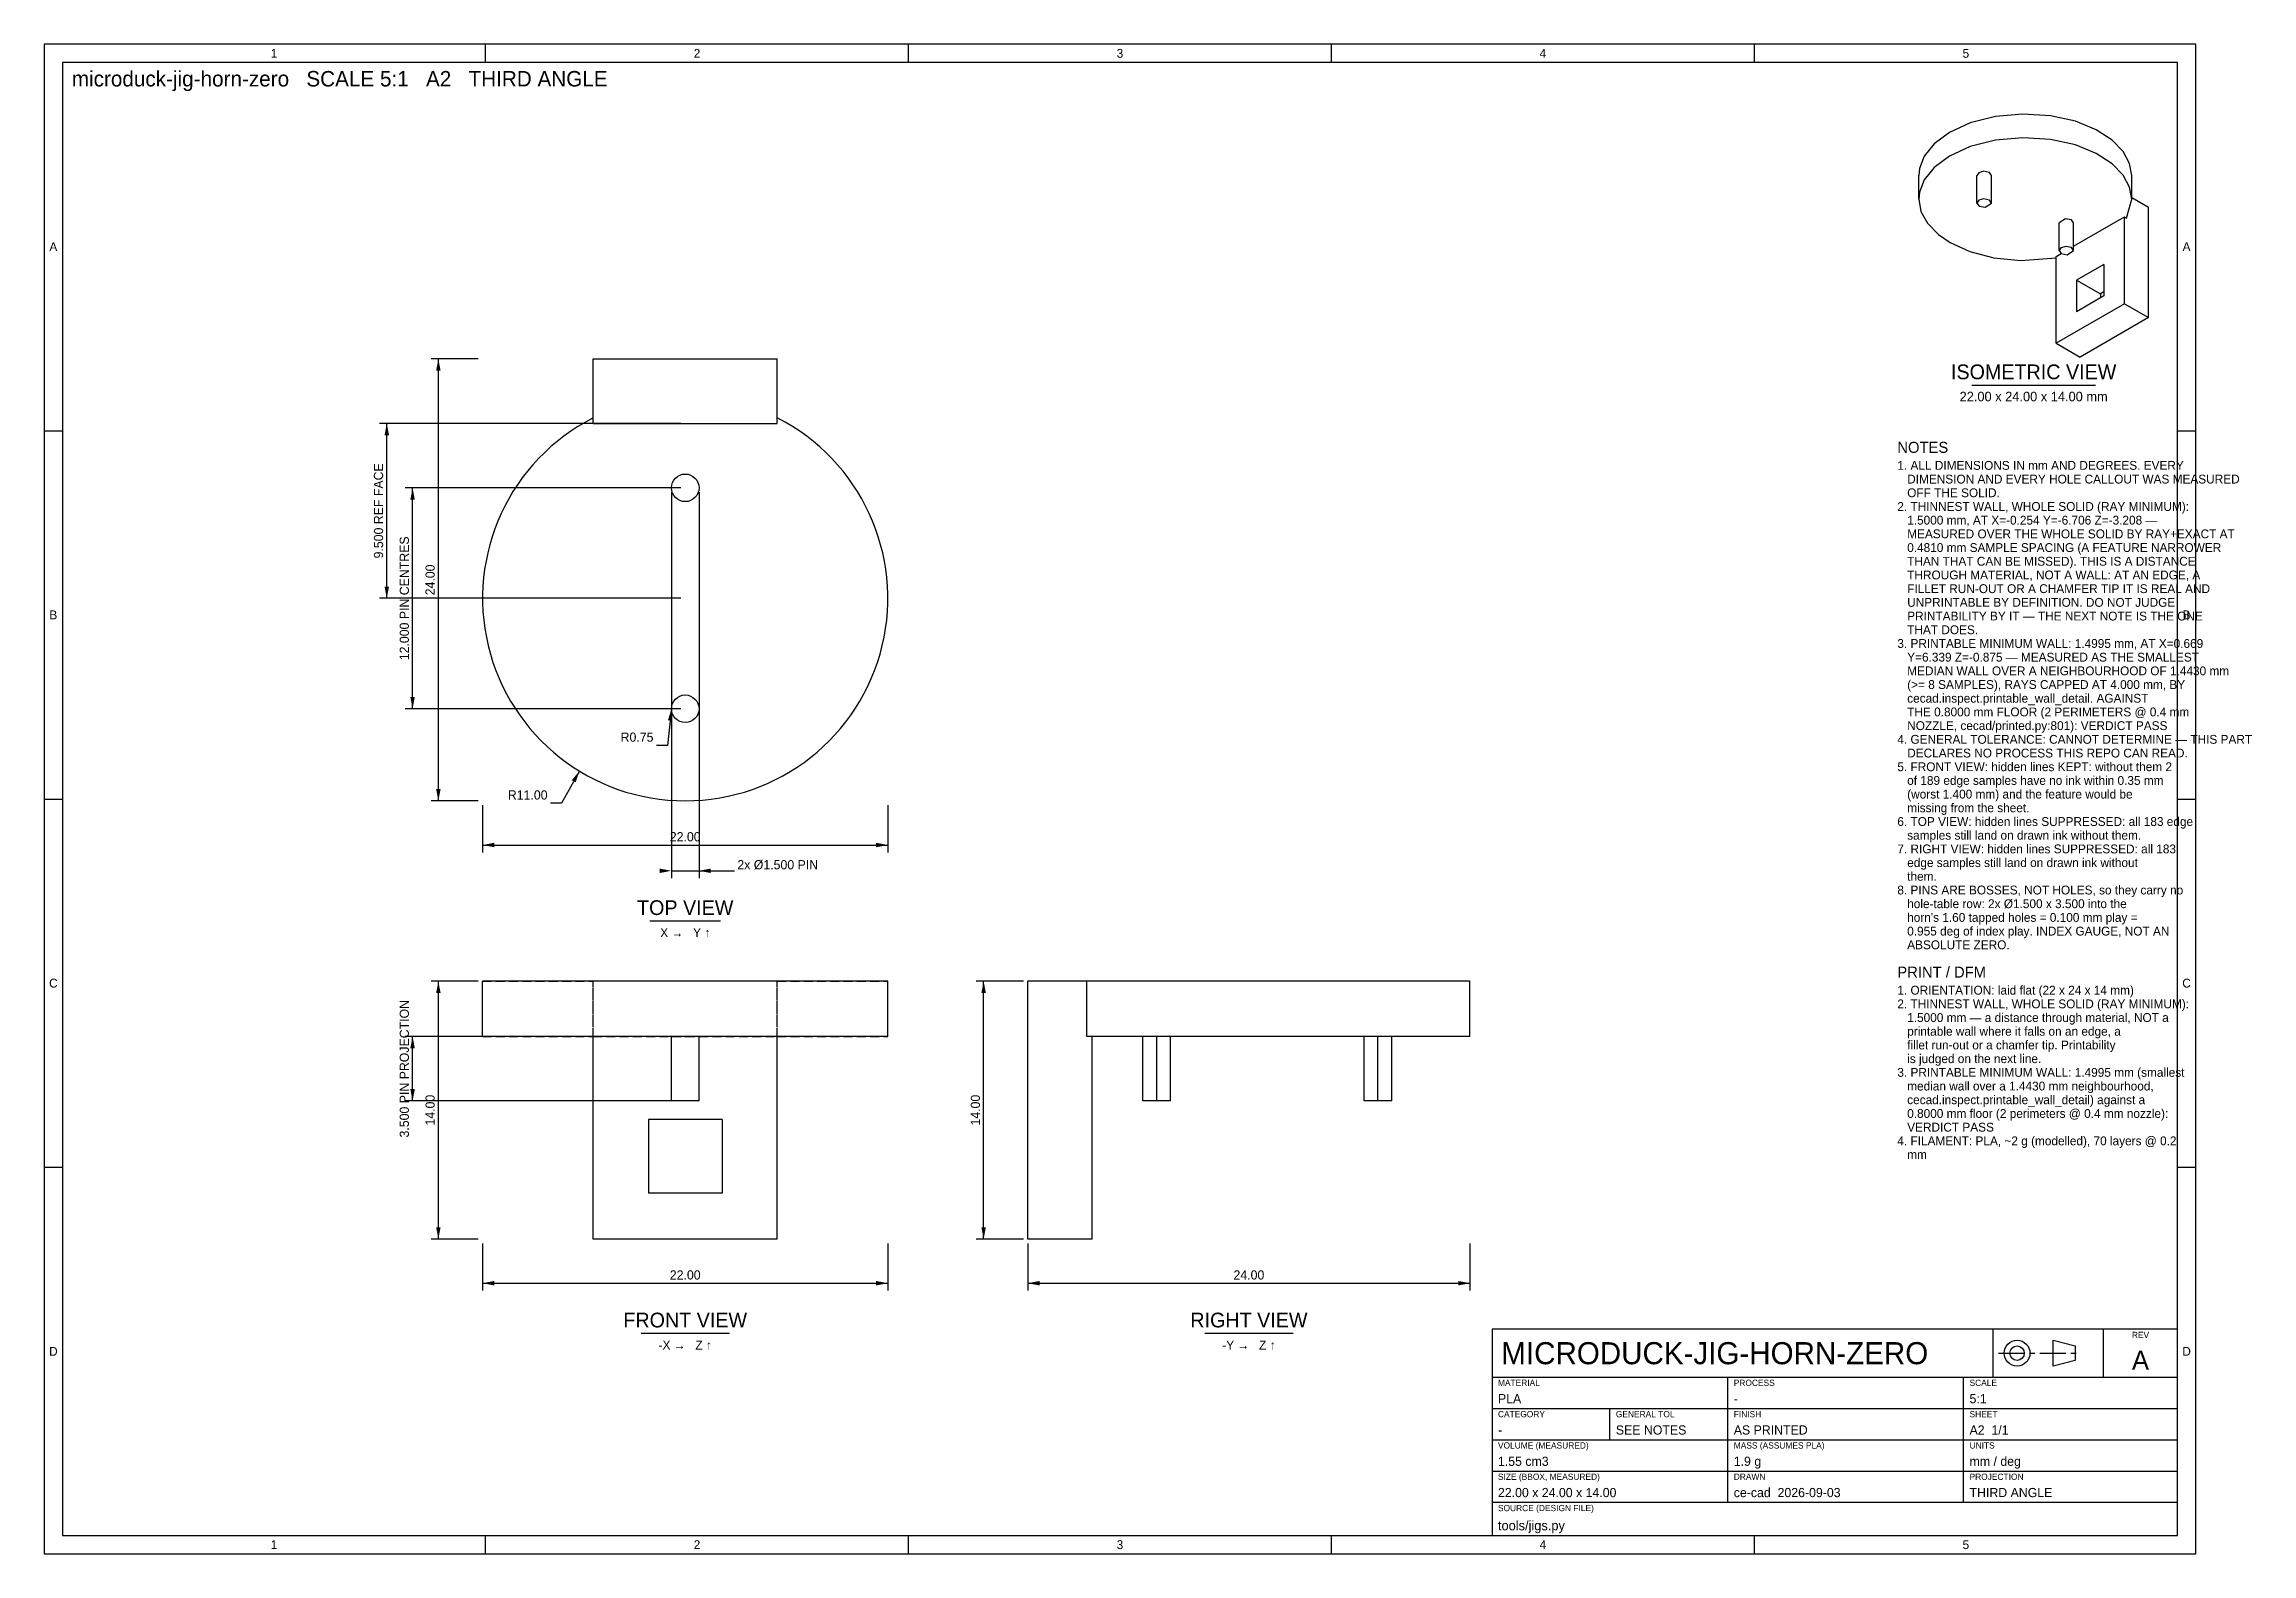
# Model space of a CAD drawing. Header units: millimetres. Extents: x 5 to 604, y 5 to 415.
import ezdxf
from ezdxf.enums import TextEntityAlignment as Align

# ---------------------------------------------------------------- set-up
doc = ezdxf.new("R2010")
doc.units = ezdxf.units.MM
doc.linetypes.add('CENTER', pattern=[11.2, 7, -1.4, 1.4, -1.4])
doc.linetypes.add('HIDDEN', pattern=[3.6, 2.4, -1.2])
for name, color, linetype in [('CENTER', 4, 'CENTER'), ('DIM', 3, 'CONTINUOUS'), ('FRAME', 7, 'CONTINUOUS'), ('HIDDEN', 8, 'HIDDEN'), ('TEXT', 3, 'CONTINUOUS'), ('TITLE', 7, 'CONTINUOUS'), ('VISIBLE', 7, 'CONTINUOUS')]:
    doc.layers.add(name, color=color, linetype=linetype)

msp = doc.modelspace()

# ---------------------------------------------------------------- linework, layer by layer
at = {"layer": 'CENTER'}
msp.add_line((535.5, 59.5), (557.75, 59.5), dxfattribs=at)
at = {"layer": 'DIM'}
for p, q in [((122.8, 329.5), (110, 329.5)), ((112, 209.5), (112, 329.5)), ((177.8, 312), (96, 312)), ((98, 264.5), (98, 312)), ((177.8, 294.5), (103, 294.5)), ((105, 234.5), (105, 294.5)), ((175.25, 293.3), (175.25, 188.5)), ((182.75, 293.3), (182.75, 188.5)), ((177.8, 264.5), (96, 264.5)), ((177.8, 234.5), (103, 234.5)), ((175.25, 234.5), (174.184669, 224.556908)), ((174.184669, 224.556908), (171.184669, 224.556908)), ((150.277187, 217.595842), (145.435298, 208.846207)), ((122.8, 209.5), (110, 209.5)), ((124, 208.3), (124, 195.5)), ((145.435298, 208.846207), (142.435298, 208.846207)), ((234, 208.3), (234, 195.5)), ((124, 197.5), (234, 197.5)), ((175.25, 190.5), (182.75, 190.5)), ((182.75, 190.5), (192.35, 190.5)), ((122.8, 160.5), (110, 160.5)), ((112, 90.5), (112, 160.5)), ((270.8, 160.5), (258, 160.5)), ((260, 90.5), (260, 160.5)), ((177.8, 145.5), (103, 145.5)), ((105, 128), (105, 145.5)), ((177.8, 128), (103, 128)), ((122.8, 90.5), (110, 90.5)), ((270.8, 90.5), (258, 90.5)), ((124, 89.3), (124, 76.5)), ((234, 89.3), (234, 76.5)), ((272, 89.3), (272, 76.5)), ((392, 89.3), (392, 76.5)), ((124, 78.5), (234, 78.5)), ((272, 78.5), (392, 78.5))]:
    msp.add_line(p, q, dxfattribs=at)
for points in [[(112, 329.5), (111.392, 326.3), (112.608, 326.3)], [(98, 312), (97.392, 308.8), (98.608, 308.8)], [(105, 294.5), (104.392, 291.3), (105.608, 291.3)], [(98, 264.5), (98.608, 267.7), (97.392, 267.7)], [(105, 234.5), (105.608, 237.7), (104.392, 237.7)], [(175.25, 234.5), (174.304554, 231.382983), (175.513634, 231.253439)], [(150.277187, 217.595842), (148.195805, 215.090346), (149.25976, 214.501572)], [(112, 209.5), (112.608, 212.7), (111.392, 212.7)], [(124, 197.5), (127.2, 196.892), (127.2, 198.108)], [(234, 197.5), (230.8, 198.108), (230.8, 196.892)], [(175.25, 190.5), (172.05, 191.108), (172.05, 189.892)], [(182.75, 190.5), (185.95, 189.892), (185.95, 191.108)], [(112, 160.5), (111.392, 157.3), (112.608, 157.3)], [(260, 160.5), (259.392, 157.3), (260.608, 157.3)], [(105, 145.5), (104.392, 142.3), (105.608, 142.3)], [(105, 128), (105.608, 131.2), (104.392, 131.2)], [(112, 90.5), (112.608, 93.7), (111.392, 93.7)], [(260, 90.5), (260.608, 93.7), (259.392, 93.7)], [(124, 78.5), (127.2, 77.892), (127.2, 79.108)], [(234, 78.5), (230.8, 79.108), (230.8, 77.892)], [(272, 78.5), (275.2, 77.892), (275.2, 79.108)], [(392, 78.5), (388.8, 79.108), (388.8, 77.892)]]:
    msp.add_solid(points, dxfattribs=at)
at = {"layer": 'FRAME'}
for p, q in [((584, 410), (10, 410)), ((10, 410), (10, 10)), ((584, 10), (584, 410)), ((584, 66), (398, 66)), ((398, 66), (398, 10)), ((584, 10), (584, 66)), ((10, 10), (584, 10)), ((398, 10), (584, 10))]:
    msp.add_line(p, q, dxfattribs=at)
at = {"layer": 'HIDDEN'}
for p, q in [((124, 160.5), (154, 160.5)), ((204, 160.5), (154, 160.5)), ((154, 145.5), (154, 160.5)), ((154, 90.5), (154, 160.5)), ((204, 145.5), (204, 160.5)), ((204, 90.5), (204, 160.5)), ((204, 160.5), (234, 160.5)), ((124, 145.5), (154, 145.5)), ((154, 145.5), (204, 145.5)), ((182.75, 145.5), (175.25, 145.5)), ((175.25, 145.5), (182.75, 145.5)), ((175.25, 145.5), (182.75, 145.5)), ((182.75, 145.5), (175.25, 145.5)), ((204, 145.5), (234, 145.5))]:
    msp.add_line(p, q, dxfattribs=at)
at = {"layer": 'TEXT'}
for p, q in [((528.2, 322.4), (561.8, 322.4)), ((169.4, 176.9), (188.6, 176.9)), ((167, 64.9), (191, 64.9)), ((320, 64.9), (344, 64.9))]:
    msp.add_line(p, q, dxfattribs=at)
at = {"layer": 'TITLE'}
for p, q in [((589, 415), (5, 415)), ((5, 415), (5, 5)), ((124.8, 410), (124.8, 415)), ((239.6, 410), (239.6, 415)), ((354.4, 410), (354.4, 415)), ((469.2, 410), (469.2, 415)), ((589, 5), (589, 415)), ((5, 310), (10, 310)), ((584, 310), (589, 310)), ((5, 210), (10, 210)), ((584, 210), (589, 210)), ((5, 110), (10, 110)), ((584, 110), (589, 110)), ((534, 53), (534, 66)), ((564, 53), (564, 66)), ((550.3, 56), (550.3, 63)), ((550.3, 63), (556.25, 61.46)), ((556.25, 61.46), (556.25, 57.54)), ((556.25, 57.54), (550.3, 56)), ((398, 53), (584, 53)), ((462, 19), (462, 53)), ((526, 19), (526, 53)), ((398, 44.5), (584, 44.5)), ((430, 36), (430, 44.5)), ((398, 36), (584, 36)), ((398, 27.5), (584, 27.5)), ((398, 19), (584, 19)), ((124.8, 5), (124.8, 10)), ((239.6, 5), (239.6, 10)), ((354.4, 5), (354.4, 10)), ((469.2, 5), (469.2, 10)), ((5, 5), (589, 5))]:
    msp.add_line(p, q, dxfattribs=at)
for radius in [3.5, 1.96]:
    msp.add_circle((540.5, 59.5), radius, dxfattribs=at)
at = {"layer": 'VISIBLE'}
for p, q in [((542.089433, 396), (534.627093, 395.334506)), ((549.527358, 395.535993), (542.089433, 396)), ((556.311445, 394.046411), (549.527358, 395.535993)), ((522.156708, 391.034279), (517.977997, 387.926104)), ((527.80441, 393.605506), (522.156708, 391.034279)), ((534.627093, 395.334506), (527.80441, 393.605506)), ((542.089433, 389.566469), (534.627093, 388.900975)), ((549.527358, 389.102463), (542.089433, 389.566469)), ((561.985767, 391.759598), (556.311445, 394.046411)), ((566.327336, 388.94852), (561.985767, 391.759598)), ((515.308601, 384.574969), (514.020194, 381.186029)), ((517.977997, 387.926104), (515.308601, 384.574969)), ((522.156708, 384.600748), (517.977997, 381.492574)), ((527.80441, 387.171975), (522.156708, 384.600748)), ((534.627093, 388.900975), (527.80441, 387.171975)), ((556.311445, 387.612881), (549.527358, 389.102463)), ((561.985767, 385.326067), (556.311445, 387.612881)), ((566.327336, 382.514989), (561.985767, 385.326067)), ((569.31738, 385.852132), (566.327336, 388.94852)), ((571.050925, 382.624075), (569.31738, 385.852132)), ((514.020194, 381.186029), (513.839568, 379.323736)), ((513.839568, 372.890205), (513.839568, 379.323736)), ((515.308601, 378.141438), (514.020194, 374.752498)), ((517.977997, 381.492574), (515.308601, 378.141438)), ((530.130891, 380.089302), (529.617765, 379.323736)), ((529.617765, 371.81795), (529.617765, 379.323736)), ((531.402942, 380.456025), (530.130891, 380.089302)), ((533.011683, 380.109526), (531.402942, 380.456025)), ((533.557482, 379.323736), (533.011683, 380.109526)), ((533.557482, 371.81795), (533.557482, 379.323736)), ((569.31738, 379.418601), (566.327336, 382.514989)), ((571.050925, 376.190544), (569.31738, 379.418601)), ((571.622083, 379.323736), (571.050925, 382.624075)), ((571.622083, 372.890205), (571.622083, 379.323736)), ((514.020194, 374.752498), (513.839568, 372.890205)), ((513.839568, 372.890205), (514.410726, 369.589866)), ((530.130891, 372.583516), (529.617765, 371.81795)), ((529.617765, 371.81795), (530.194723, 371.013759)), ((531.402942, 372.950239), (530.130891, 372.583516)), ((533.011683, 372.60374), (531.402942, 372.950239)), ((531.826751, 370.689063), (533.557482, 371.81795)), ((533.557482, 371.81795), (533.011683, 372.60374)), ((570.2136, 367.745569), (571.622083, 372.890205)), ((571.622083, 372.890205), (571.050925, 376.190544)), ((571.622083, 373.365912), (576.160432, 370.745695)), ((514.410726, 369.589866), (516.144271, 366.361809)), ((516.144271, 366.361809), (519.134315, 363.265421)), ((530.194723, 371.013759), (531.826751, 370.689063)), ((553.6349, 367.585562), (551.904169, 366.456674)), ((551.904169, 358.950888), (551.904169, 366.456674)), ((555.266928, 367.260866), (553.6349, 367.585562)), ((555.843886, 366.456674), (555.266928, 367.260866)), ((555.843886, 360.088187), (569.660231, 368.065057)), ((555.843886, 358.950888), (555.843886, 366.456674)), ((569.660231, 344.475444), (569.660231, 368.065057)), ((569.660231, 368.065057), (570.2136, 367.745569)), ((576.160432, 340.722551), (576.160432, 370.745695)), ((519.134315, 363.265421), (522.301621, 361.095399)), ((522.301621, 361.095399), (527.665672, 358.657076)), ((552.417295, 359.716454), (551.904169, 358.950888)), ((553.689346, 360.083177), (552.417295, 359.716454)), ((555.298087, 359.736678), (553.689346, 360.083177)), ((555.843886, 358.950888), (555.298087, 359.736678)), ((527.665672, 358.657076), (534.21494, 356.950899)), ((534.21494, 356.950899), (541.547864, 356.223818)), ((541.547864, 356.223818), (551.088227, 356.922962)), ((551.088227, 357.342506), (552.481127, 358.146697)), ((551.088227, 333.752893), (551.088227, 357.342506)), ((551.904169, 358.950888), (552.481127, 358.146697)), ((552.481127, 358.146697), (554.113155, 357.822001)), ((554.113155, 357.822001), (555.843886, 358.950888)), ((564.08863, 355.197995), (556.659828, 350.908975)), ((564.08863, 355.197995), (564.08863, 346.619954)), ((556.659828, 350.908975), (556.659828, 342.330934)), ((556.659828, 350.908975), (563.160029, 347.156082)), ((564.08863, 347.69221), (563.160029, 347.156082)), ((569.660231, 344.475444), (551.088227, 333.752893)), ((564.08863, 346.619954), (556.659828, 342.330934)), ((563.160029, 347.156082), (563.160029, 346.083827)), ((569.660231, 344.475444), (576.160432, 340.722551)), ((576.160432, 340.722551), (557.588428, 330)), ((551.088227, 333.752893), (557.588428, 330)), ((154, 312), (154, 329.5)), ((154, 329.5), (204, 329.5)), ((204, 312), (204, 329.5)), ((154, 312), (204, 312)), ((234, 160.5), (124, 160.5)), ((124, 145.5), (124, 160.5)), ((234, 145.5), (234, 160.5)), ((288.010205, 160.5), (272, 160.5)), ((272, 90.5), (272, 160.5)), ((337, 160.5), (288.010205, 160.5)), ((288.010205, 145.5), (288.010205, 160.5)), ((392, 160.5), (337, 160.5)), ((392, 145.5), (392, 160.5)), ((234, 145.5), (124, 145.5)), ((154, 90.5), (154, 145.5)), ((175.25, 128), (175.25, 145.5)), ((182.75, 128), (182.75, 145.5)), ((204, 90.5), (204, 145.5)), ((337, 145.5), (288.010205, 145.5)), ((289.5, 90.5), (289.5, 145.5)), ((303.25, 128), (303.25, 145.5)), ((307, 128), (307, 145.5)), ((310.75, 128), (310.75, 145.5)), ((392, 145.5), (337, 145.5)), ((363.25, 128), (363.25, 145.5)), ((367, 128), (367, 145.5)), ((370.75, 128), (370.75, 145.5)), ((182.75, 128), (175.25, 128)), ((307, 128), (303.25, 128)), ((310.75, 128), (307, 128)), ((367, 128), (363.25, 128)), ((370.75, 128), (367, 128)), ((189, 123), (169, 123)), ((169, 123), (169, 103)), ((189, 123), (189, 103)), ((189, 103), (169, 103)), ((204, 90.5), (154, 90.5)), ((289.5, 90.5), (272, 90.5))]:
    msp.add_line(p, q, dxfattribs=at)
for centre in [(179, 294.5), (179, 234.5)]:
    msp.add_circle(centre, 3.75, dxfattribs=at)
msp.add_arc((179, 264.5), 55, 117.035692, 62.964308, dxfattribs=at)

# ---------------------------------------------------------------- texts
at = {"layer": 'TEXT'}
for s, height, p in [('microduck-jig-horn-zero   SCALE 5:1   A2   THIRD ANGLE', 4.2, (12.5, 403.5)), ('NOTES', 3, (508, 304)), ('1. ALL DIMENSIONS IN mm AND DEGREES. EVERY', 2.4, (508, 299.4)), ('   OFF THE SOLID.', 2.4, (508, 291.96)), ('   DIMENSION AND EVERY HOLE CALLOUT WAS MEASURED', 2.4, (508, 295.68)), ('2. THINNEST WALL, WHOLE SOLID (RAY MINIMUM):', 2.4, (508, 288.24)), ('   1.5000 mm, AT X=-0.254 Y=-6.706 Z=-3.208 —', 2.4, (508, 284.52)), ('   MEASURED OVER THE WHOLE SOLID BY RAY+EXACT AT', 2.4, (508, 280.8)), ('   THAN THAT CAN BE MISSED). THIS IS A DISTANCE', 2.4, (508, 273.36)), ('   0.4810 mm SAMPLE SPACING (A FEATURE NARROWER', 2.4, (508, 277.08)), ('   THROUGH MATERIAL, NOT A WALL: AT AN EDGE, A', 2.4, (508, 269.64)), ('   UNPRINTABLE BY DEFINITION. DO NOT JUDGE', 2.4, (508, 262.2)), ('   FILLET RUN-OUT OR A CHAMFER TIP IT IS REAL AND', 2.4, (508, 265.92)), ('   PRINTABILITY BY IT — THE NEXT NOTE IS THE ONE', 2.4, (508, 258.48)), ('3. PRINTABLE MINIMUM WALL: 1.4995 mm, AT X=0.669', 2.4, (508, 251.04)), ('   THAT DOES.', 2.4, (508, 254.76)), ('   Y=6.339 Z=-0.875 — MEASURED AS THE SMALLEST', 2.4, (508, 247.32)), ('   MEDIAN WALL OVER A NEIGHBOURHOOD OF 1.4430 mm', 2.4, (508, 243.6)), ('   (>= 8 SAMPLES), RAYS CAPPED AT 4.000 mm, BY', 2.4, (508, 239.88)), ('   THE 0.8000 mm FLOOR (2 PERIMETERS @ 0.4 mm', 2.4, (508, 232.44)), ('   cecad.inspect.printable_wall_detail. AGAINST', 2.4, (508, 236.16)), ('   NOZZLE, cecad/printed.py:801): VERDICT PASS', 2.4, (508, 228.72)), ('4. GENERAL TOLERANCE: CANNOT DETERMINE — THIS PART', 2.4, (508, 225)), ('   DECLARES NO PROCESS THIS REPO CAN READ.', 2.4, (508, 221.28)), ('5. FRONT VIEW: hidden lines KEPT: without them 2', 2.4, (508, 217.56)), ('   of 189 edge samples have no ink within 0.35 mm', 2.4, (508, 213.84)), ('   (worst 1.400 mm) and the feature would be', 2.4, (508, 210.12)), ('6. TOP VIEW: hidden lines SUPPRESSED: all 183 edge', 2.4, (508, 202.68)), ('   missing from the sheet.', 2.4, (508, 206.4)), ('7. RIGHT VIEW: hidden lines SUPPRESSED: all 183', 2.4, (508, 195.24)), ('   samples still land on drawn ink without them.', 2.4, (508, 198.96)), ('2x Ø1.500 PIN', 2.5, (193.15, 190.9)), ('   edge samples still land on drawn ink without', 2.4, (508, 191.52)), ('8. PINS ARE BOSSES, NOT HOLES, so they carry no', 2.4, (508, 184.08)), ('   them.', 2.4, (508, 187.8)), ('   hole-table row: 2x Ø1.500 x 3.500 into the', 2.4, (508, 180.36)), ('   0.955 deg of index play. INDEX GAUGE, NOT AN', 2.4, (508, 172.92)), ("   horn's 1.60 tapped holes = 0.100 mm play =", 2.4, (508, 176.64)), ('   ABSOLUTE ZERO.', 2.4, (508, 169.2)), ('PRINT / DFM', 3, (508, 161.48)), ('1. ORIENTATION: laid flat (22 x 24 x 14 mm)', 2.4, (508, 156.88)), ('2. THINNEST WALL, WHOLE SOLID (RAY MINIMUM):', 2.4, (508, 153.16)), ('   1.5000 mm — a distance through material, NOT a', 2.4, (508, 149.44)), ('   fillet run-out or a chamfer tip. Printability', 2.4, (508, 142)), ('   printable wall where it falls on an edge, a', 2.4, (508, 145.72)), ('   is judged on the next line.', 2.4, (508, 138.28)), ('3. PRINTABLE MINIMUM WALL: 1.4995 mm (smallest', 2.4, (508, 134.56)), ('   median wall over a 1.4430 mm neighbourhood,', 2.4, (508, 130.84)), ('   0.8000 mm floor (2 perimeters @ 0.4 mm nozzle):', 2.4, (508, 123.4)), ('   cecad.inspect.printable_wall_detail) against a', 2.4, (508, 127.12)), ('   VERDICT PASS', 2.4, (508, 119.68)), ('4. FILAMENT: PLA, ~2 g (modelled), 70 layers @ 0.2', 2.4, (508, 115.96)), ('   mm', 2.4, (508, 112.24)), ('PLA', 2.5, (399.6, 45.9)), ('5:1', 2.5, (527.6, 45.9)), ('-', 2.5, (463.6, 45.9)), ('-', 2.5, (399.6, 37.4)), ('SEE NOTES', 2.5, (431.6, 37.4)), ('AS PRINTED', 2.5, (463.6, 37.4)), ('A2  1/1', 2.5, (527.6, 37.4)), ('1.55 cm3', 2.5, (399.6, 28.9)), ('1.9 g', 2.5, (463.6, 28.9)), ('mm / deg', 2.5, (527.6, 28.9)), ('22.00 x 24.00 x 14.00', 2.5, (399.6, 20.4)), ('ce-cad  2026-09-03', 2.5, (463.6, 20.4)), ('THIRD ANGLE', 2.5, (527.6, 20.4)), ('tools/jigs.py', 2.6, (399.6, 11.4))]:
    msp.add_text(s, height=height, dxfattribs=at).set_placement(p)
for s, height, p in [('ISOMETRIC VIEW', 4, (545, 324)), ('22.00 x 24.00 x 14.00 mm', 2.6, (545, 318)), ('22.00', 2.5, (179, 198.5)), ('TOP VIEW', 4, (179, 178.5)), ('X →   Y ↑', 2.4, (179, 172.5)), ('22.00', 2.5, (179, 79.5)), ('24.00', 2.5, (332, 79.5)), ('FRONT VIEW', 4, (179, 66.5)), ('RIGHT VIEW', 4, (332, 66.5)), ('-X →   Z ↑', 2.4, (179, 60.5)), ('-Y →   Z ↑', 2.4, (332, 60.5)), ('A', 5.2, (574, 55))]:
    msp.add_text(s, height=height, dxfattribs=at).set_placement(p, align=Align.CENTER)
for s, p in [('9.500 REF FACE', (97, 288.25)), ('12.000 PIN CENTRES', (104, 264.5)), ('24.00', (111, 269.5)), ('3.500 PIN PROJECTION', (104, 136.75)), ('14.00', (111, 125.5)), ('14.00', (259, 125.5))]:
    msp.add_text(s, height=2.5, rotation=90, dxfattribs=at).set_placement(p, align=Align.CENTER)
for s, p in [('R0.75', (170.384669, 225.556908)), ('R11.00', (141.635298, 209.846207))]:
    msp.add_text(s, height=2.5, dxfattribs=at).set_placement(p, align=Align.RIGHT)
msp.add_text('MICRODUCK-JIG-HORN-ZERO', height=6, dxfattribs=at).set_placement((400.5, 59.5), align=Align.MIDDLE_LEFT)
at = {"layer": 'TITLE'}
for s, p in [('1', (67.4, 412.5)), ('2', (182.2, 412.5)), ('3', (297, 412.5)), ('4', (411.8, 412.5)), ('5', (526.6, 412.5)), ('A', (7.5, 360)), ('A', (586.5, 360)), ('B', (7.5, 260)), ('B', (586.5, 260)), ('C', (7.5, 160)), ('C', (586.5, 160)), ('D', (7.5, 60)), ('D', (586.5, 60)), ('1', (67.4, 7.5)), ('2', (182.2, 7.5)), ('3', (297, 7.5)), ('4', (411.8, 7.5)), ('5', (526.6, 7.5))]:
    msp.add_text(s, height=2.4, dxfattribs=at).set_placement(p, align=Align.MIDDLE_CENTER)
msp.add_text('REV', height=1.7, dxfattribs=at).set_placement((574, 63.6), align=Align.CENTER)
for s, p in [('MATERIAL', (399.6, 50.6)), ('PROCESS', (463.6, 50.6)), ('SCALE', (527.6, 50.6)), ('CATEGORY', (399.6, 42.1)), ('GENERAL TOL', (431.6, 42.1)), ('FINISH', (463.6, 42.1)), ('SHEET', (527.6, 42.1)), ('VOLUME (MEASURED)', (399.6, 33.6)), ('MASS (ASSUMES PLA)', (463.6, 33.6)), ('UNITS', (527.6, 33.6)), ('SIZE (BBOX, MEASURED)', (399.6, 25.1)), ('DRAWN', (463.6, 25.1)), ('PROJECTION', (527.6, 25.1)), ('SOURCE (DESIGN FILE)', (399.6, 16.6))]:
    msp.add_text(s, height=1.7, dxfattribs=at).set_placement(p)

doc.saveas('drawing.dxf')
